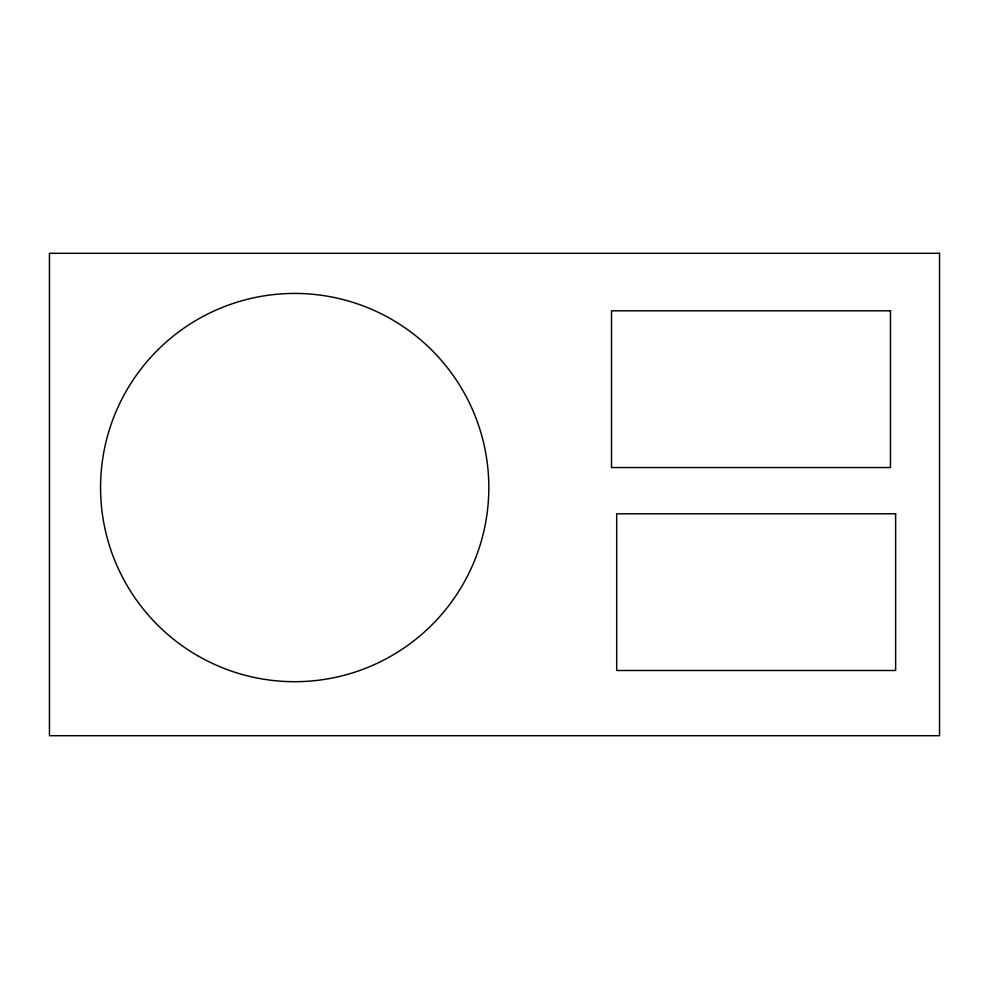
<?xml version="1.0" encoding="UTF-8"?>
<svg xmlns="http://www.w3.org/2000/svg" width="989" height="989" viewBox="0 0 989 989"><rect width="100%" height="100%" fill="white"/><g stroke="black" fill="none" stroke-linecap="round" stroke-linejoin="round"><path stroke-width="1.48" d="M939.55 253.308L49.45 253.308L49.45 735.692L939.55 735.692L939.55 253.308M890.459 310.818L611.511 310.818L611.511 467.537L890.459 467.537L890.459 310.818M895.638 513.773L616.691 513.773L616.691 670.493L895.638 670.493L895.638 513.773M197.627 655.695A194.141 194.141 0 0 0 488.826 487.565A194.141 194.141 0 0 0 197.627 319.435A194.141 194.141 0 0 0 197.627 655.695"/></g></svg>
